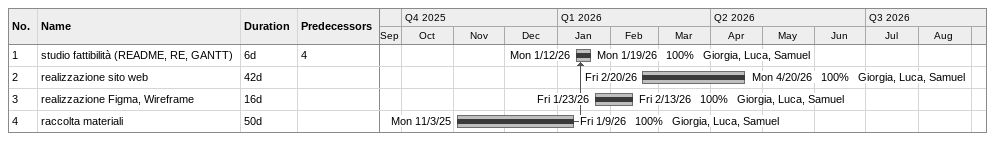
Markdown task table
| ID | Task | Duration | Start | Finish | Predecessors | Resources | % complete |
|---|---|---|---|---|---|---|---|
| 1 | studio fattibilità (README, RE, GANTT) | 6d | 2026-01-12 | 2026-01-19 | 4 | Giorgia, Luca, Samuel | 100 |
| 2 | realizzazione sito web | 42d | 2026-02-20 | 2026-04-20 |  | Giorgia, Luca, Samuel | 100 |
| 3 | realizzazione Figma, Wireframe | 16d | 2026-01-23 | 2026-02-13 |  | Giorgia, Luca, Samuel | 100 |
| 4 | raccolta materiali | 50d | 2025-11-03 | 2026-01-09 |  | Giorgia, Luca, Samuel | 100 |
